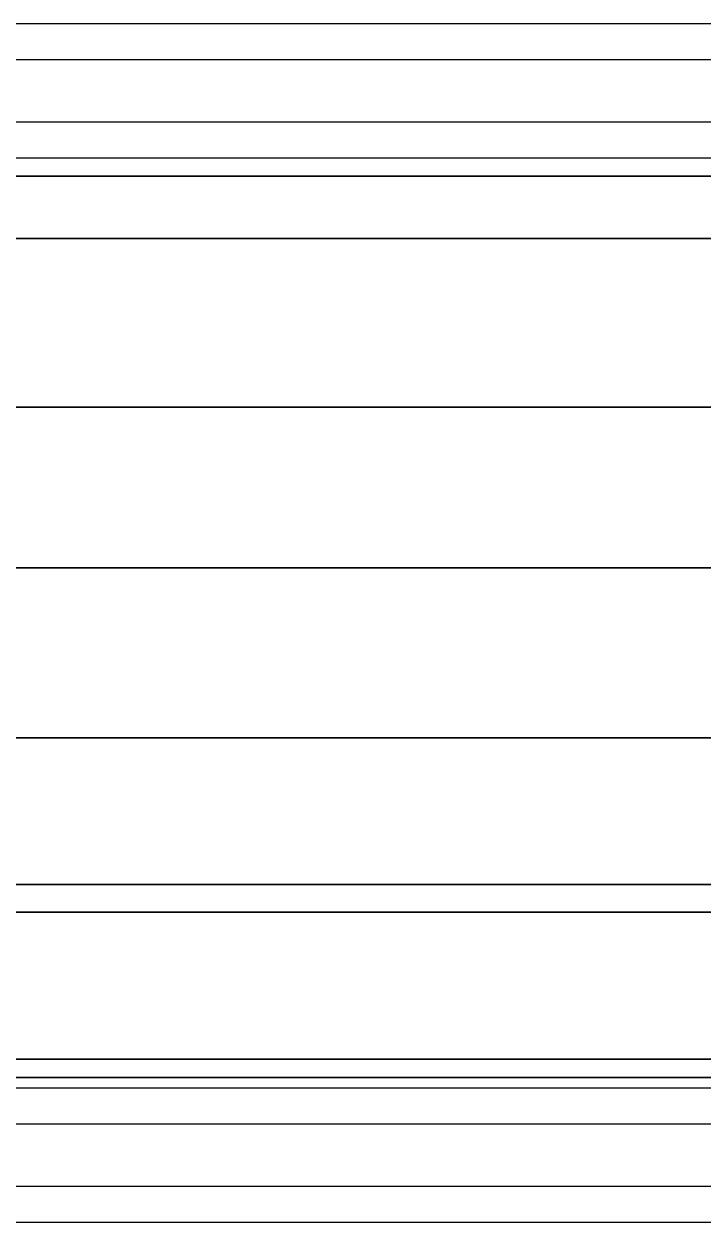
# Model space of a CAD drawing. Extents: x -3500 to 3500, y -3500 to 3500.
# Drawn here: x 688 to 841, y 1476.4 to 1746.6 of the extents above; entities that cross this region are included whole.
import ezdxf

# ---------------------------------------------------------------- set-up
doc = ezdxf.new("R2010")
doc.units = 0
for name, color, linetype in [('L5D0', 3, 'CONTINUOUS'), ('L5D100', 7, 'CONTINUOUS'), ('L5D11', 2, 'CONTINUOUS')]:
    doc.layers.add(name, color=color, linetype=linetype)

# ---------------------------------------------------------------- blocks, each defined once
blk = doc.blocks.new('ground_main_5')
at = {"layer": 'L5D0'}
for points in [[(2334.91, 1698.2435), (577.7425, 1698.2435)], [(634.961, 1716.41), (2324.91, 1716.41)], [(2324.91, 1746.59), (634.961, 1746.59)], [(577.7425, 1698.2435), (2334.91, 1698.2435)], [(2334.91, 1623.922), (535.9925, 1623.922)], [(535.9925, 1623.922), (2334.91, 1623.922)], [(2334.91, 1552.5415), (551.266, 1552.5415)], [(551.266, 1552.5415), (2334.91, 1552.5415)], [(2334.91, 1513.103), (599.611, 1513.103)], [(1411.057, 1506.59), (634.961, 1506.59)], [(599.611, 1513.103), (2334.91, 1513.103)], [(634.961, 1476.41), (1411.057, 1476.41)]]:
    blk.add_lwpolyline(points, dxfattribs=at)
blk = doc.blocks.new('TOP_main_5_Cheese_100')
at = {"layer": 'L5D100'}
for points in [[(2334.91, 1712.2545), (606.5515, 1712.2545)], [(634.961, 1716.41), (2324.91, 1716.41)], [(2324.91, 1746.59), (634.961, 1746.59)], [(606.5515, 1712.2545), (2334.91, 1712.2545)], [(2334.91, 1660.152), (545.5405, 1660.152)], [(545.5405, 1660.152), (2334.91, 1660.152)], [(2334.91, 1585.6115), (537.8385, 1585.6115)], [(537.8385, 1585.6115), (2334.91, 1585.6115)], [(2334.91, 1546.3165), (555.5685, 1546.3165)], [(555.5685, 1546.3165), (2334.91, 1546.3165)], [(2334.91, 1509.037), (613.0635, 1509.037)], [(634.961, 1476.41), (1411.057, 1476.41)], [(1411.057, 1506.59), (634.961, 1506.59)], [(613.0635, 1509.037), (2334.91, 1509.037)]]:
    blk.add_lwpolyline(points, dxfattribs=at)
blk = doc.blocks.new('TOP_main_5')
at = {"layer": 'L5D11'}
for points in [[(634.961, 1738.59), (1446.417, 1738.59)], [(1446.417, 1724.41), (634.961, 1724.41)], [(1411.057, 1484.41), (634.961, 1484.41)], [(634.961, 1498.59), (1411.057, 1498.59)]]:
    blk.add_lwpolyline(points, dxfattribs=at)
for name in ['ground_main_5', 'TOP_main_5_Cheese_100']:
    blk.add_blockref(name, (0, 0))
blk = doc.blocks.new('TOP_main')
blk.add_blockref('TOP_main_5', (0, 0))

msp = doc.modelspace()

# ---------------------------------------------------------------- block references
msp.add_blockref('TOP_main', (0, 0))

doc.saveas('drawing.dxf')
